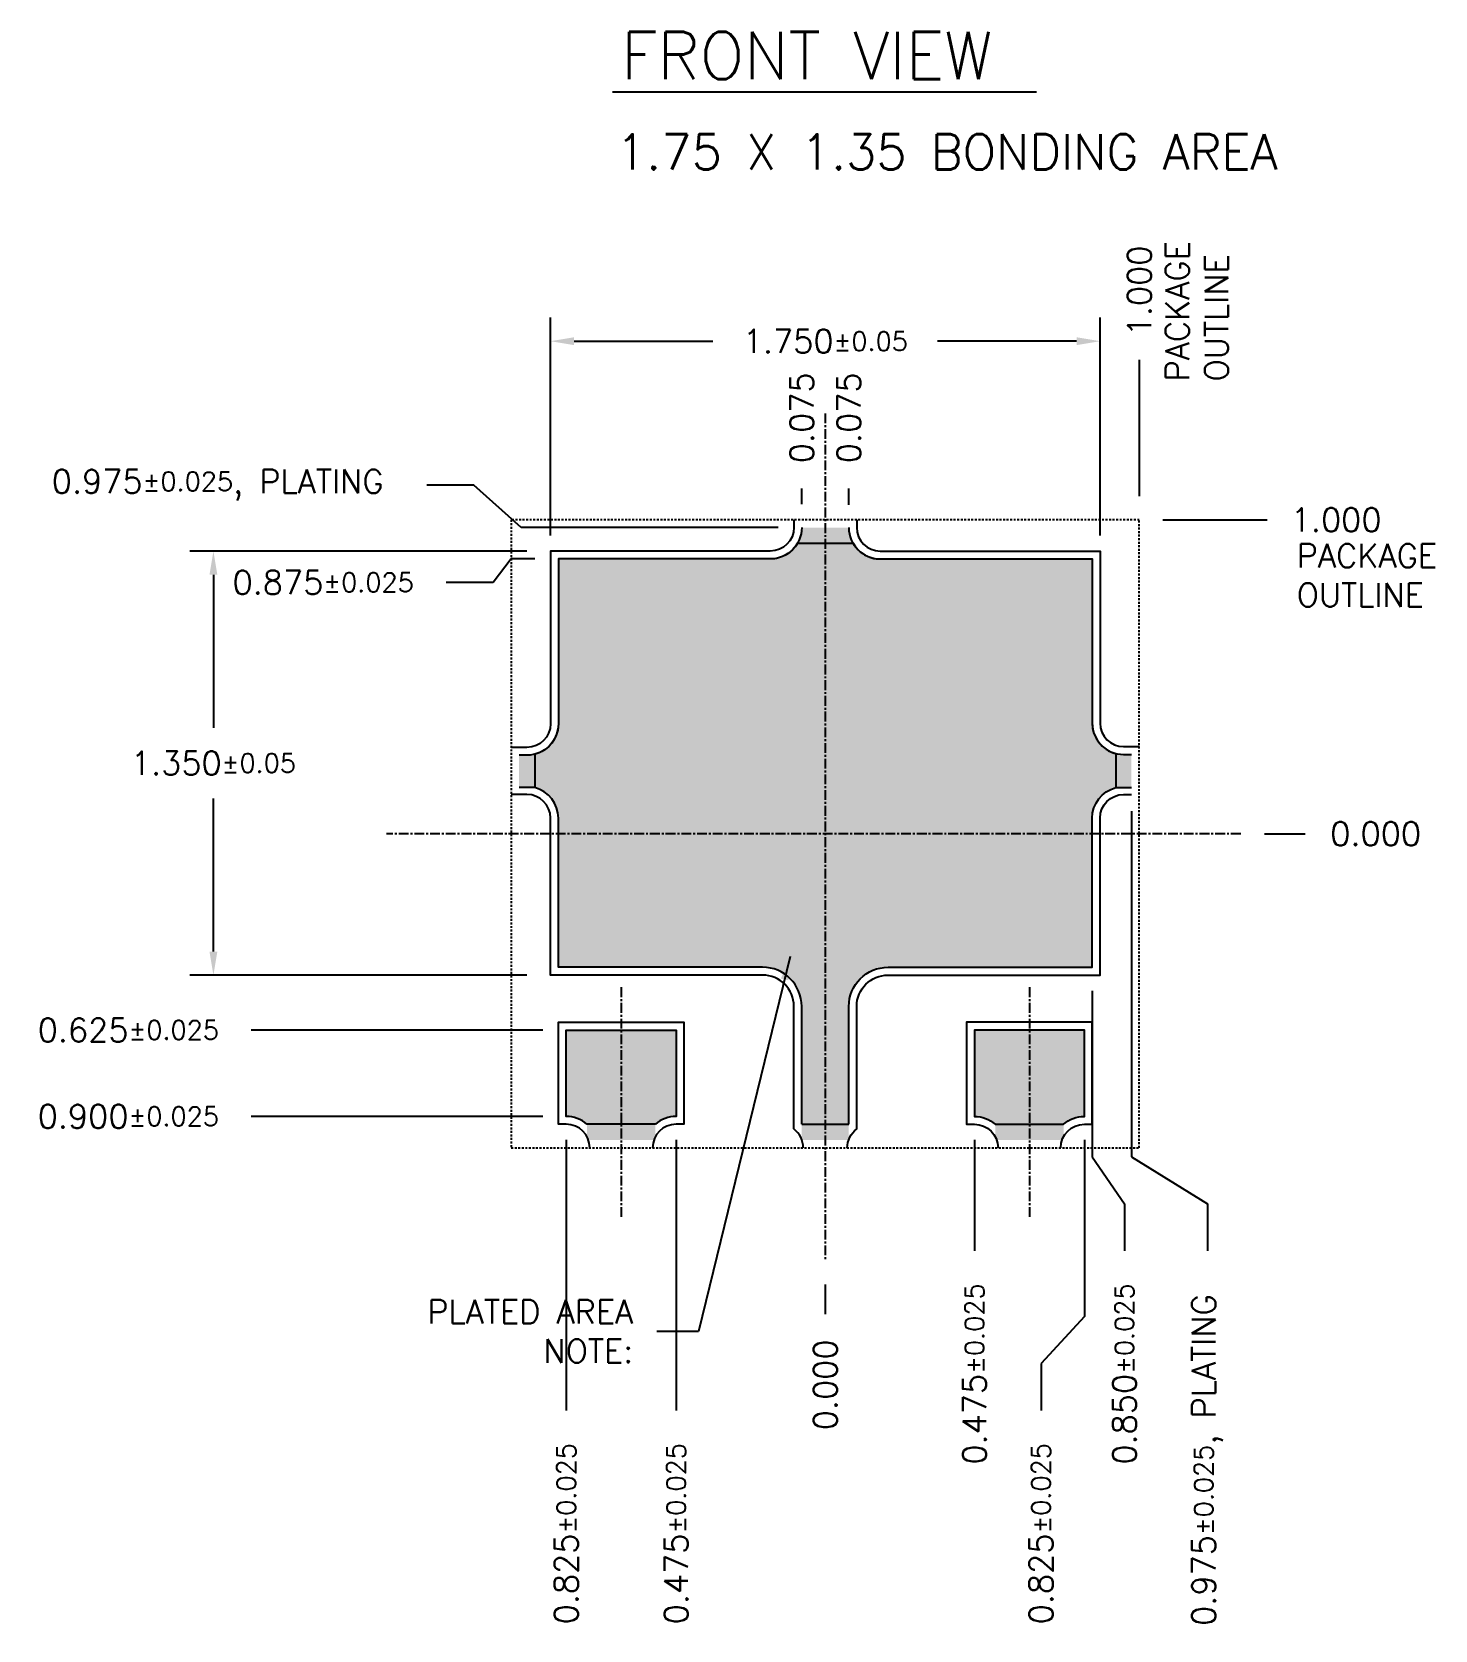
# Model space of a CAD drawing. Extents: x -51 to 39, y -51 to 51.
import ezdxf

# ---------------------------------------------------------------- set-up
doc = ezdxf.new("R2010")
doc.units = 0
doc.header["$LTSCALE"] = 0.5
doc.linetypes.add('CENTER', pattern=[2, 1.25, -0.25, 0.25, -0.25])
doc.linetypes.add('HIDDEN', pattern=[0.375, 0.25, -0.125])
for name, color, linetype in [('Ag', 130, 'Continuous'), ('B', 5, 'Continuous'), ('C', 1, 'CENTER'), ('C-L', 6, 'HIDDEN'), ('D', 7, 'Continuous'), ('DIM', 7, 'Continuous'), ('H', 4, 'HIDDEN')]:
    doc.layers.add(name, color=color, linetype=linetype)
doc.styles.get("Standard").update_dxf_attribs({"font": 'ROMANS.SHX'})
doc.dimstyles.new('DIM 20', dxfattribs={"dimtxt": 1.5, "dimasz": 1.5, "dimexe": 1.5, "dimexo": 1.5, "dimgap": 1.5, "dimtad": 0, "dimtih": 1, "dimtoh": 1, "dimdec": 3, "dimlfac": 0.05, "dimzin": 1, "dimdsep": 46, "dimtxsty": 'STANDARD', "dimcen": 1.5, "dimclrd": 256, "dimclre": 256, "dimclrt": 256, "dimadec": 0, "dimazin": 2, "dimtfac": 1, "dimtdec": 3, "dimtmove": 0, "dimatfit": 3, "dimfxl": 1, "dimarcsym": 0})

# ---------------------------------------------------------------- blocks, each defined once
blk = doc.blocks.new('*D0')
at = {"layer": 'Defpoints', "color": 0, "transparency": 16777216}
for p in [(739.51, -769.12), (704.51, -782.99), (739.51, -782.99)]:
    blk.add_point(p, dxfattribs=at)
at = {"layer": 'DIM', "lineweight": -2, "transparency": 16777216}
for p, q in [((704.51, -781.49), (704.51, -767.62)), ((739.51, -781.49), (739.51, -767.62)), ((706.01, -769.12), (714.85, -769.12)), ((738.01, -769.12), (729.16, -769.12))]:
    blk.add_line(p, q, dxfattribs=at)
at = {"layer": 'DIM', "transparency": 16777216}
for points in [[(706.01, -768.87), (706.01, -769.37), (704.51, -769.12)], [(738.01, -768.87), (738.01, -769.37), (739.51, -769.12)]]:
    blk.add_solid(points, dxfattribs=at)
at = {"layer": 'DIM', "transparency": 16777216, "insert": (722.01, -769.12), "char_height": 1.5, "attachment_point": 5}
blk.add_mtext('\\A1;1.750{\\H1.200000;±0.05}', dxfattribs=at)
blk = doc.blocks.new('*D1')
at = {"layer": 'Defpoints', "color": 0, "transparency": 16777216}
for p in [(704.51, -782.49), (683.04, -809.49), (704.51, -809.49)]:
    blk.add_point(p, dxfattribs=at)
at = {"layer": 'DIM', "lineweight": -2, "transparency": 16777216}
for p, q in [((703.01, -782.49), (681.54, -782.49)), ((683.04, -783.99), (683.04, -793.74)), ((683.04, -807.99), (683.04, -798.24)), ((703.01, -809.49), (681.54, -809.49))]:
    blk.add_line(p, q, dxfattribs=at)
at = {"layer": 'DIM', "transparency": 16777216}
for points in [[(682.79, -783.99), (683.29, -783.99), (683.04, -782.49)], [(682.79, -807.99), (683.29, -807.99), (683.04, -809.49)]]:
    blk.add_solid(points, dxfattribs=at)
at = {"layer": 'DIM', "transparency": 16777216, "insert": (683.04, -795.99), "char_height": 1.5, "attachment_point": 5}
blk.add_mtext('\\A1;1.350{\\H1.2;±0.05}', dxfattribs=at)
blk = doc.blocks.new('*D6')
at = {"layer": 'Defpoints', "color": 0, "transparency": 16777216}
for p in [(722.01, -800.49), (748.47, -800.49), (752.56, -800.49)]:
    blk.add_point(p, dxfattribs=at)
at = {"layer": 'DIM', "lineweight": -2, "transparency": 16777216}
blk.add_line((749.97, -800.49), (752.56, -800.49), dxfattribs=at)
at = {"layer": 'DIM', "transparency": 16777216, "insert": (757.06, -800.49), "char_height": 1.5, "attachment_point": 5}
blk.add_mtext('0.000', dxfattribs=at)
blk = doc.blocks.new('*D5')
at = {"layer": 'Defpoints', "color": 0, "transparency": 16777216}
for p in [(742.01, -770.31), (742.01, -780.49), (722.01, -800.49)]:
    blk.add_point(p, dxfattribs=at)
at = {"layer": 'DIM', "lineweight": -2, "transparency": 16777216}
blk.add_line((742.01, -778.99), (742.01, -770.31), dxfattribs=at)
at = {"layer": 'DIM', "transparency": 16777216, "insert": (742.01, -765.92), "char_height": 1.5, "attachment_point": 5, "rotation": 90}
blk.add_mtext('1.000', dxfattribs=at)
blk = doc.blocks.new('*D4')
at = {"layer": 'Defpoints', "color": 0, "transparency": 16777216}
for p in [(722.01, -800.49), (722.01, -827.7), (722.01, -831.09)]:
    blk.add_point(p, dxfattribs=at)
at = {"layer": 'DIM', "lineweight": -2, "transparency": 16777216}
blk.add_line((722.01, -829.2), (722.01, -831.09), dxfattribs=at)
at = {"layer": 'DIM', "transparency": 16777216, "insert": (722.01, -835.59), "char_height": 1.5, "attachment_point": 5, "rotation": 90}
blk.add_mtext('0.000', dxfattribs=at)
blk = doc.blocks.new('*D2')
at = {"layer": 'Defpoints', "color": 0, "transparency": 16777216}
for p in [(696.63, -778.28), (720.51, -780.99), (722.01, -800.49)]:
    blk.add_point(p, dxfattribs=at)
at = {"layer": 'DIM', "lineweight": -2, "transparency": 16777216}
for p, q in [((699.63, -778.28), (696.63, -778.28)), ((702.63, -780.99), (699.63, -778.28)), ((719.01, -780.99), (702.63, -780.99))]:
    blk.add_line(p, q, dxfattribs=at)
at = {"layer": 'DIM', "transparency": 16777216, "insert": (683.31, -778.28), "char_height": 1.5, "attachment_point": 5}
blk.add_mtext('\\A1;0.975{\\H1.2;±0.025}, PLATING', dxfattribs=at)
blk = doc.blocks.new('*D3')
at = {"layer": 'Defpoints', "color": 0, "transparency": 16777216}
for p in [(741.51, -797.55), (722.01, -800.49), (746.34, -827.06)]:
    blk.add_point(p, dxfattribs=at)
at = {"layer": 'DIM', "lineweight": -2, "transparency": 16777216}
for p, q in [((741.51, -799.05), (741.51, -821.06)), ((741.51, -821.06), (746.34, -824.06)), ((746.34, -824.06), (746.34, -827.06))]:
    blk.add_line(p, q, dxfattribs=at)
at = {"layer": 'DIM', "transparency": 16777216, "insert": (746.34, -840.38), "char_height": 1.5, "attachment_point": 5, "rotation": 90}
blk.add_mtext('\\A1;0.975{\\H1.2;±0.025}, PLATING', dxfattribs=at)
blk = doc.blocks.new('*D7')
at = {"layer": 'Defpoints', "color": 0, "transparency": 16777216}
for p in [(705.01, -782.99), (697.86, -784.48), (722.01, -800.49)]:
    blk.add_point(p, dxfattribs=at)
at = {"layer": 'DIM', "lineweight": -2, "transparency": 16777216}
for p, q in [((702.01, -782.99), (700.86, -784.48)), ((703.51, -782.99), (702.01, -782.99)), ((700.86, -784.48), (697.86, -784.48))]:
    blk.add_line(p, q, dxfattribs=at)
at = {"layer": 'DIM', "transparency": 16777216, "insert": (690.03, -784.48), "char_height": 1.5, "attachment_point": 5}
blk.add_mtext('\\A1;0.875{\\H1.2;±0.025}', dxfattribs=at)
blk = doc.blocks.new('*D8')
at = {"layer": 'Defpoints', "color": 0, "transparency": 16777216}
for p in [(722.01, -800.49), (739.01, -808.99), (741.06, -827.06)]:
    blk.add_point(p, dxfattribs=at)
at = {"layer": 'DIM', "lineweight": -2, "transparency": 16777216}
for p, q in [((739.01, -810.49), (739.01, -821.06)), ((739.01, -821.06), (741.06, -824.06)), ((741.06, -824.06), (741.06, -827.06))]:
    blk.add_line(p, q, dxfattribs=at)
at = {"layer": 'DIM', "transparency": 16777216, "insert": (741.06, -834.9), "char_height": 1.5, "attachment_point": 5, "rotation": 90}
blk.add_mtext('\\A1;0.850{\\H1.2;±0.025}', dxfattribs=at)
blk = doc.blocks.new('*D9')
at = {"layer": 'Defpoints', "color": 0, "transparency": 16777216}
for p in [(722.01, -800.49), (685.45, -812.99), (705.51, -812.99)]:
    blk.add_point(p, dxfattribs=at)
at = {"layer": 'DIM', "lineweight": -2, "transparency": 16777216}
blk.add_line((704.01, -812.99), (685.45, -812.99), dxfattribs=at)
at = {"layer": 'DIM', "transparency": 16777216, "insert": (677.62, -812.99), "char_height": 1.5, "attachment_point": 5}
blk.add_mtext('\\A1;0.625{\\H1.2;±0.025}', dxfattribs=at)
blk = doc.blocks.new('*D10')
at = {"layer": 'Defpoints', "color": 0, "transparency": 16777216}
for p in [(722.01, -800.49), (705.51, -818.49), (705.51, -837.23)]:
    blk.add_point(p, dxfattribs=at)
at = {"layer": 'DIM', "lineweight": -2, "transparency": 16777216}
blk.add_line((705.51, -819.99), (705.51, -837.23), dxfattribs=at)
at = {"layer": 'DIM', "transparency": 16777216, "insert": (705.51, -845.07), "char_height": 1.5, "attachment_point": 5, "rotation": 90}
blk.add_mtext('\\A1;0.825{\\H1.2;±0.025}', dxfattribs=at)
blk = doc.blocks.new('*D11')
at = {"layer": 'D', "lineweight": -2, "transparency": 16777216}
blk.add_line((743.51, -780.49), (750.15, -780.49), dxfattribs=at)
at = {"layer": 'Defpoints', "color": 0, "transparency": 16777216}
for p in [(742.01, -780.49), (750.15, -780.49), (722.01, -800.49)]:
    blk.add_point(p, dxfattribs=at)
at = {"layer": 'D', "transparency": 16777216, "insert": (754.54, -780.49), "char_height": 1.5, "attachment_point": 5}
blk.add_mtext('1.000', dxfattribs=at)
blk = doc.blocks.new('*D12')
at = {"layer": 'D', "lineweight": -2, "transparency": 16777216}
blk.add_line((723.51, -779.55), (723.51, -778.5), dxfattribs=at)
at = {"layer": 'Defpoints', "color": 0, "transparency": 16777216}
for p in [(723.51, -778.5), (723.51, -781.05), (722.01, -800.49)]:
    blk.add_point(p, dxfattribs=at)
at = {"layer": 'D', "transparency": 16777216, "insert": (723.51, -774), "char_height": 1.5, "attachment_point": 5, "rotation": 90}
blk.add_mtext('0.075', dxfattribs=at)
blk = doc.blocks.new('*D13')
at = {"layer": 'D', "lineweight": -2, "transparency": 16777216}
blk.add_line((720.51, -779.49), (720.51, -778.5), dxfattribs=at)
at = {"layer": 'Defpoints', "color": 0, "transparency": 16777216}
for p in [(720.51, -778.5), (720.51, -780.99), (722.01, -800.49)]:
    blk.add_point(p, dxfattribs=at)
at = {"layer": 'D', "transparency": 16777216, "insert": (720.51, -774), "char_height": 1.5, "attachment_point": 5, "rotation": 90}
blk.add_mtext('0.075', dxfattribs=at)
blk = doc.blocks.new('*D14')
at = {"layer": 'Defpoints', "color": 0, "transparency": 16777216}
for p in [(722.01, -800.49), (712.51, -818.49), (712.51, -837.23)]:
    blk.add_point(p, dxfattribs=at)
at = {"layer": 'DIM', "lineweight": -2, "transparency": 16777216}
blk.add_line((712.51, -819.99), (712.51, -837.23), dxfattribs=at)
at = {"layer": 'DIM', "transparency": 16777216, "insert": (712.51, -845.07), "char_height": 1.5, "attachment_point": 5, "rotation": 90}
blk.add_mtext('\\A1;0.475{\\H1.2;±0.025}', dxfattribs=at)
blk = doc.blocks.new('*D15')
at = {"layer": 'Defpoints', "color": 0, "transparency": 16777216}
for p in [(722.01, -800.49), (731.51, -818.49), (731.51, -827.06)]:
    blk.add_point(p, dxfattribs=at)
at = {"layer": 'DIM', "lineweight": -2, "transparency": 16777216}
blk.add_line((731.51, -819.99), (731.51, -827.06), dxfattribs=at)
at = {"layer": 'DIM', "transparency": 16777216, "insert": (731.51, -834.9), "char_height": 1.5, "attachment_point": 5, "rotation": 90}
blk.add_mtext('\\A1;0.475{\\H1.2;±0.025}', dxfattribs=at)
blk = doc.blocks.new('*D16')
at = {"layer": 'Defpoints', "color": 0, "transparency": 16777216}
for p in [(722.01, -800.49), (685.45, -818.49), (705.51, -818.49)]:
    blk.add_point(p, dxfattribs=at)
at = {"layer": 'DIM', "lineweight": -2, "transparency": 16777216}
blk.add_line((704.01, -818.49), (685.45, -818.49), dxfattribs=at)
at = {"layer": 'DIM', "transparency": 16777216, "insert": (677.62, -818.49), "char_height": 1.5, "attachment_point": 5}
blk.add_mtext('\\A1;0.900{\\H1.2;±0.025}', dxfattribs=at)
blk = doc.blocks.new('*D17')
at = {"layer": 'Defpoints', "color": 0, "transparency": 16777216}
for p in [(722.01, -800.49), (738.51, -818.49), (735.75, -837.23)]:
    blk.add_point(p, dxfattribs=at)
at = {"layer": 'DIM', "lineweight": -2, "transparency": 16777216}
for p, q in [((738.51, -819.99), (738.51, -831.23)), ((738.51, -831.23), (735.75, -834.23)), ((735.75, -834.23), (735.75, -837.23))]:
    blk.add_line(p, q, dxfattribs=at)
at = {"layer": 'DIM', "transparency": 16777216, "insert": (735.75, -845.07), "char_height": 1.5, "attachment_point": 5, "rotation": 90}
blk.add_mtext('\\A1;0.825{\\H1.2;±0.025}', dxfattribs=at)

msp = doc.modelspace()

# ---------------------------------------------------------------- hatches: boundary and pattern name
at = {"layer": 'Ag'}
h = msp.add_hatch(color=256, dxfattribs=at)
h.dxf.hatch_style = 1
h.paths.add_polyline_path([(0, 18.5), (-1.7679, 18.5, -0.26794919), (-3.5, 17.5), (-17, 17.5), (-17, 7, -0.34199871), (-18.5, 5.0635), (-18.5, 2.9365, -0.34199871), (-17, 1), (-17, 0), (0, 0)])
h.paths.add_polyline_path([(17, 17.5), (3.5, 17.5, -0.26794919), (1.7679, 18.5), (0, 18.5), (0, 0), (17, 0), (17, 1, -0.34199871), (18.5, 2.9365), (18.5, 5.1135, -0.34199871), (17, 7.05), (17, 7.65)])
h = msp.add_hatch(color=256, dxfattribs=at)
h.dxf.hatch_style = 1
h.paths.add_polyline_path([(18.5, 2.9365), (19.5, 2.9365), (19.5, 5.05), (19, 5.05, -0.06325422), (18.5, 5.1135)])
h = msp.add_hatch(color=256, dxfattribs=at)
h.dxf.hatch_style = 1
h.paths.add_polyline_path([(-4, -8.5, -0.41421356), (-1.5, -11), (-1.5, -18.5), (0, -18.5), (0, 0), (-17, 0), (-17, -8.5)])
h.paths.add_polyline_path([(0, 0), (0, -18.5), (1.5, -18.5), (1.5, -11, -0.41421356), (4, -8.5), (17, -8.5), (17, 0)])
at = {"layer": 'H'}
h = msp.add_hatch(color=256, dxfattribs=at)
h.dxf.hatch_style = 1
h.paths.add_polyline_path([(1.5, 19.5), (0, 19.5), (0, 18.5), (1.7679, 18.5, -0.1316525)])
h.paths.add_polyline_path([(0, 19.5), (-1.5, 19.5, -0.1316525), (-1.7679, 18.5), (0, 18.5)])
h = msp.add_hatch(color=256, dxfattribs=at)
h.dxf.hatch_style = 1
h.paths.add_polyline_path([(-19.5, 2.9365), (-18.5, 2.9365), (-18.5, 5.0635, -0.06325422), (-19, 5), (-19.5, 5)])
h = msp.add_hatch(color=256, dxfattribs=at)
h.dxf.hatch_style = 1
h.paths.add_polyline_path([(-13, -12.5), (-16.5, -12.5), (-16.5, -18, -0.18267581), (-15.1771, -18.5), (-13, -18.5)])
h.paths.add_polyline_path([(-9.5, -12.5), (-13, -12.5), (-13, -18.5), (-10.8229, -18.5, -0.18267581), (-9.5, -18)])
h = msp.add_hatch(color=256, dxfattribs=at)
h.dxf.hatch_style = 1
h.paths.add_polyline_path([(13, -12.5), (9.5, -12.5), (9.5, -18, -0.18267581), (10.8229, -18.5), (13, -18.5)])
h.paths.add_polyline_path([(16.5, -12.5), (13, -12.5), (13, -18.5), (15.1771, -18.5, -0.18267581), (16.5, -18)])
h = msp.add_hatch(color=256, dxfattribs=at)
h.dxf.hatch_style = 1
h.paths.add_polyline_path([(-13, -18.5), (-15.1771, -18.5), (-15.1771, -19.2929, -0.0377794), (-15.0858, -19.5), (-13, -19.5)])
h.paths.add_polyline_path([(-10.8229, -18.5), (-13, -18.5), (-13, -19.5), (-10.9142, -19.5, -0.0377794), (-10.8229, -19.2929)])
h = msp.add_hatch(color=256, dxfattribs=at)
h.dxf.hatch_style = 1
h.paths.add_polyline_path([(1.5, -18.5), (0, -18.5), (0, -19.5), (1.4858, -19.5, -0.00684288), (1.5, -19.4615)])
h.paths.add_polyline_path([(0, -18.5), (-1.5, -18.5), (-1.5, -19.4615, -0.00684288), (-1.4858, -19.5), (0, -19.5)])
h = msp.add_hatch(color=256, dxfattribs=at)
h.dxf.hatch_style = 1
h.paths.add_polyline_path([(13, -18.5), (10.8229, -18.5), (10.8229, -19.2929, -0.0377794), (10.9142, -19.5), (13, -19.5)])
h.paths.add_polyline_path([(15.1771, -18.5), (13, -18.5), (13, -19.5), (15.0858, -19.5, -0.0377794), (15.1771, -19.2929)])

# ---------------------------------------------------------------- linework, layer by layer
at = {"layer": 'Ag'}
for p, q in [((-1.7679, 18.5), (1.7679, 18.5)), ((18.5, 5.1135), (18.5, 2.9365)), ((-18.5, 5.0635), (-18.5, 2.9365)), ((-18.5, 2.9365), (-19.5, 2.9365)), ((18.5, 2.9365), (19.5, 2.9365)), ((-10.8229, -18.5), (-15.1771, -18.5)), ((-1.5, -18.5), (1.5, -18.5)), ((10.8229, -18.5), (15.1771, -18.5))]:
    msp.add_line(p, q, dxfattribs=at)
for points in [[(1.5, 19.5, 0.41421356), (3.5, 17.5), (17, 17.5), (17, 7.65), (17, 7.05, 0.41421356), (19, 5.05), (19.5, 5.05)], [(-1.7679, 18.5, -0.26794919), (-3.5, 17.5), (-17, 17.5), (-17, 7, -0.34199871), (-18.5, 5.0635)], [(1.7679, 18.5, 0.26794919), (3.5, 17.5), (17, 17.5), (17, 7.65), (17, 7.05, 0.34199871), (18.5, 5.1135, 0.34199871)], [(-1.5, -18.5), (-1.5, -11, 0.41421356), (-4, -8.5), (-17, -8.5), (-17, 1, 0.34199871), (-18.5, 2.9365)], [(1.5, -18.5), (1.5, -11, -0.41421356), (4, -8.5), (17, -8.5), (17, 1, -0.34199871), (18.5, 2.9365)], [(-15.1771, -18.5, 0.18267581), (-16.5, -18), (-16.5, -12.5), (-9.5, -12.5), (-9.5, -18, 0.18267581), (-10.8229, -18.5, 0.18267581)], [(15.1771, -18.5, -0.18267581), (16.5, -18), (16.5, -12.5), (9.5, -12.5), (9.5, -18, -0.18267581), (10.8229, -18.5, -0.18267581)]]:
    msp.add_lwpolyline(points, format="xyb", dxfattribs=at)
at = {"layer": 'B'}
msp.add_line((9, -18.5), (9.5, -18.5), dxfattribs=at)
for points in [[(-2, 20), (-2, 19.5, -0.41421356), (-3.5, 18), (-17.5, 18), (-17.5, 7, -0.41421356), (-19, 5.5), (-20, 5.5)], [(-1.5, 19.5, -0.41421356), (-3.5, 17.5), (-17, 17.5), (-17, 7, -0.41421356), (-19, 5), (-19.5, 5)], [(2, 20), (2, 19.5, 0.41421356), (3.5, 18), (17.5, 18), (17.5, 7.65), (17.5, 7.05, 0.41421356), (19, 5.55), (20, 5.55)], [(-1.4, -20, 0.23606798), (-2, -18.8), (-2, -11, 0.41421356), (-4, -9), (-17.5, -9), (-17.5, 1, 0.41421356), (-19, 2.5), (-20, 2.5)], [(1.4, -20, -0.23606798), (2, -18.8), (2, -11, -0.41421356), (4, -9), (17.5, -9), (17.5, 1, -0.41421356), (19, 2.5), (19.5, 2.5)], [(-15, -20, 0.41421356), (-16.5, -18.5), (-17, -18.5), (-17, -12), (-9, -12), (-9, -18.5), (-9.5, -18.5, 0.41421356), (-11, -20)], [(15, -20, -0.41421356), (16.5, -18.5), (17, -18.5), (17, -12), (9, -12), (9, -18.5), (9.5, -18.5, -0.41421356), (11, -20)]]:
    msp.add_lwpolyline(points, format="xyb", dxfattribs=at)
at = {"layer": 'C'}
for p, q in [((0, 26.7764), (0, -27.208)), ((26.4591, 0), (-27.9391, 0)), ((-13, -9.7774), (-13, -24.5104)), ((13, -9.7774), (13, -24.5104))]:
    msp.add_line(p, q, dxfattribs=at)
at = {"layer": 'C-L'}
msp.add_lwpolyline([(20, 20), (-20, 20), (-20, -20), (20, -20)], close=True, dxfattribs=at)
at = {"layer": 'DIM'}
msp.add_line((-13.5426, 47.2518), (13.4614, 47.2518), dxfattribs=at)

# ---------------------------------------------------------------- texts
at = {"layer": 'DIM', "attachment_point": 1}
for s, width, gutter_width, insert, char_height in [('{\\H1.5x;FRONT VIEW}', 99.527163, 1, (-13.0045, 51.0656), 2), ('{\\H1.5x;1.75 X 1.35 BONDING AREA}', 99.527163, 1, (-13.331, 44.5519), 1.5), ('PACKAGE\\POUTLINE', 21.497183, 15, (30.0258, 18.4604), 1.5)]:
    msp.add_mtext_dynamic_manual_height_columns(s, width=width, gutter_width=gutter_width, heights=[0], dxfattribs=dict(at, insert=insert, char_height=char_height))
at = {"layer": 'DIM', "insert": (21.6653, 28.8072), "char_height": 1.5, "attachment_point": 1, "rotation": 90}
msp.add_mtext_dynamic_manual_height_columns('PACKAGE \\POUTLINE', width=18.271439, gutter_width=15, heights=[0], dxfattribs=at)
at = {"layer": 'DIM', "insert": (-12.2243, -31.6919), "char_height": 1.5, "attachment_point": 6}
msp.add_mtext('\\A1;PLATED AREA\\PNOTE:', dxfattribs=at)

# ---------------------------------------------------------------- dimensions: what is measured, and where the dimension line sits
at = {"layer": 'D'}
for feature_location, offset, dtype, picture, middle in [((-1.5, 19.5), (0, 2.4871), 1, '*D13', (-1.5, 26.4871)), ((1.5009, 19.4394), (0, 2.5477), 1, '*D12', (1.5009, 26.4871)), ((20, 20), (8.1445, 0), 0, '*D11', (32.5374, 20))]:
    dim = msp.add_ordinate_dim(feature_location=feature_location, offset=offset, dtype=dtype, origin=(0, 0), dimstyle='DIM 20', dxfattribs=at)
    dim.commit()
    dim.dimension.update_dxf_attribs({"geometry": picture, "text_midpoint": middle, "insert": (-722.0066, 800.4904)})
at = {"layer": 'DIM'}
for feature_location, offset, dtype, picture, middle, set_off in [((20, 20), (0, 10.1814), 1, '*D5', (20, 34.5742), (-722.0066, 800.4904)), ((0, -27.2080058296), (0, -3.3868035484), 1, '*D4', (0, -35.094809378), (-722.0066206137, 800.4904289723)), ((26.4590542312, 0), (4.0982627696, 0), 0, '*D6', (35.0573170008, 0), (-722.0066206137, 800.4904289723))]:
    dim = msp.add_ordinate_dim(feature_location=feature_location, offset=offset, dtype=dtype, origin=(0, 0), dimstyle='DIM 20', dxfattribs=at)
    dim.commit()
    dim.dimension.update_dxf_attribs({"geometry": picture, "text_midpoint": middle, "insert": set_off})
dim = msp.add_linear_dim(base=(17.5, 31.3712), p1=(-17.5, 17.5), p2=(17.5, 17.5), dimstyle='DIM 20', override={"dimgap": 1.5, "dimtol": 1, "dimlim": 0, "dimtp": 0.05, "dimtm": 0.05, "dimtfac": 0.8, "dimtolj": 1}, dxfattribs=at)
dim.commit()
dim.dimension.update_dxf_attribs({"geometry": '*D0', "text_midpoint": (0, 31.3712), "insert": (-722.0066, 800.4904)})
for feature_location, offset, dtype, picture, middle in [((-1.5, 19.5), (-23.8787, 2.7074), 0, '*D2', (-38.693, 22.2074)), ((19.5, 2.9365), (4.8299, -29.5077), 1, '*D3', (24.3299, -39.8855))]:
    dim = msp.add_ordinate_dim(feature_location=feature_location, offset=offset, dtype=dtype, origin=(0, 0), text='<>, PLATING', dimstyle='DIM 20', override={"dimgap": 1.5, "dimtol": 1, "dimlim": 0, "dimtp": 0.025, "dimtm": 0.025, "dimtfac": 0.8, "dimtolj": 1}, dxfattribs=at)
    dim.commit()
    dim.dimension.update_dxf_attribs({"geometry": picture, "text_midpoint": middle, "insert": (-722.0066, 800.4904)})
dim = msp.add_linear_dim(base=(-38.9677, -9), p1=(-17.5, 18), p2=(-17.5, -9), angle=90, dimstyle='DIM 20', override={"dimtol": 1, "dimtp": 0.05, "dimtm": 0.05, "dimtfac": 0.8, "dimtolj": 1}, dxfattribs=at)
dim.commit()
dim.dimension.update_dxf_attribs({"geometry": '*D1', "text_midpoint": (-38.9677, 4.5), "dimtype": 128, "insert": (-722.0066, 800.4904)})
for feature_location, offset, dtype, picture, middle in [((-17, 17.5), (-7.1459, -1.4894), 0, '*D7', (-31.9816, 16.0106)), ((-16.5, -12.5), (-20.052, 0), 0, '*D9', (-44.3877, -12.5)), ((-16.5, -18), (-20.052, 0), 0, '*D16', (-44.3877, -18)), ((-16.5, -18), (0, -18.7428), 1, '*D10', (-16.5, -44.5785)), ((-9.5, -18), (0, -18.7428), 1, '*D14', (-9.5, -44.5785)), ((17, -8.5), (2.0506, -18.0712), 1, '*D8', (19.0506, -34.407)), ((9.5, -18), (0, -8.5712), 1, '*D15', (9.5, -34.407)), ((16.5, -18), (-2.753, -18.7428), 1, '*D17', (13.747, -44.5785))]:
    dim = msp.add_ordinate_dim(feature_location=feature_location, offset=offset, dtype=dtype, origin=(0, 0), dimstyle='DIM 20', override={"dimtol": 1, "dimtp": 0.025, "dimtm": 0.025, "dimtfac": 0.8, "dimtolj": 1}, dxfattribs=at)
    dim.commit()
    dim.dimension.update_dxf_attribs({"geometry": picture, "text_midpoint": middle, "insert": (-722.0066, 800.4904)})

# ---------------------------------------------------------------- leaders
at = {"layer": 'DIM', "annotation_type": 0, "has_hookline": 1, "hookline_direction": 1, "text_width": 14.5714}
msp.add_leader([(-2.2302, -7.8209), (-8.0699, -31.6919), (-10.7243, -31.6919)], dimstyle='DIM 20', dxfattribs=at)

doc.saveas('drawing.dxf')
